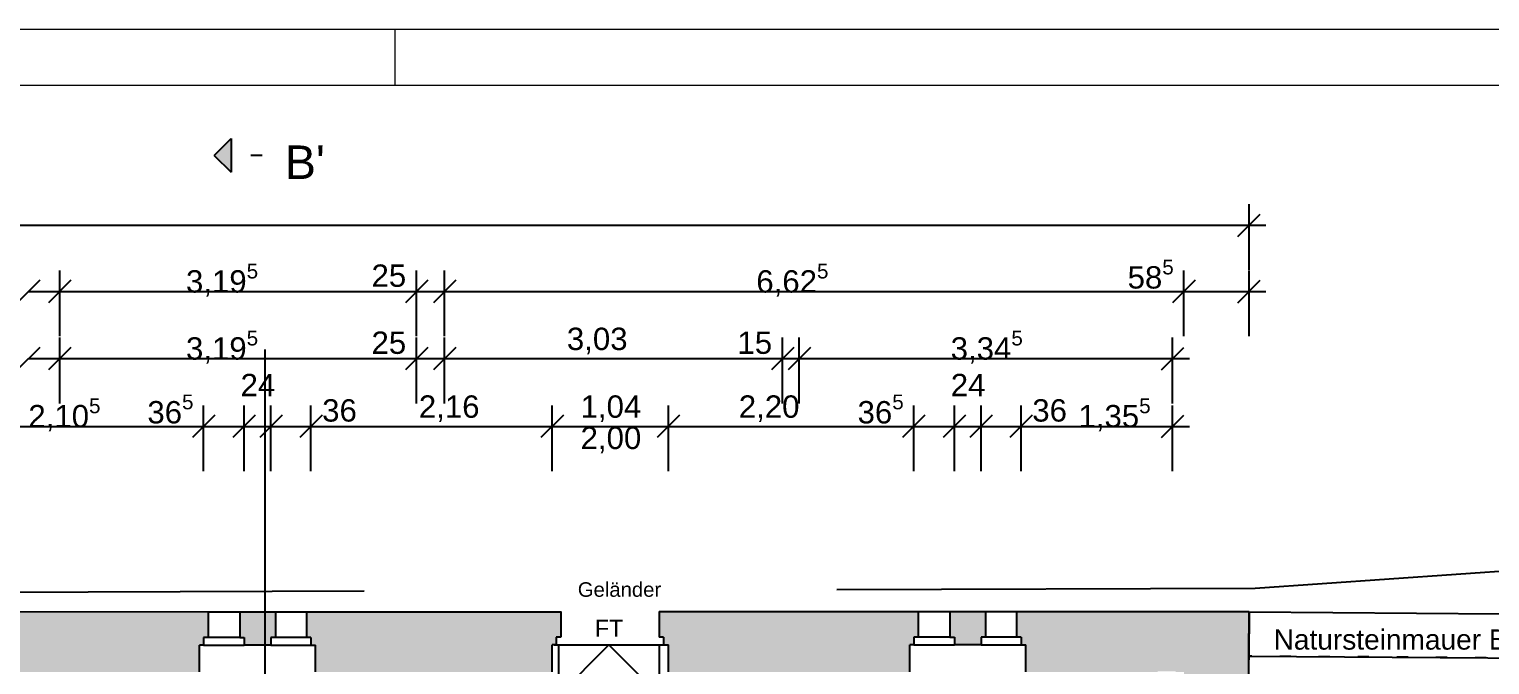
# Model space of a CAD drawing. Header units: centimetres. Extents: x 0 to 44.9, y 0 to 29.7.
# Drawn here: x 19.72 to 32.81, y 24.01 to 29.7 of the extents above; entities that cross this region are included whole.
import ezdxf
from ezdxf.xclip import XClip

# ---------------------------------------------------------------- set-up
doc = ezdxf.new("R2010")
doc.units = ezdxf.units.CM
doc.header["$MEASUREMENT"] = 0
doc.header["$XCLIPFRAME"] = 0
for name, pattern in [('Punktlinie_ eng', [0.025, 0, -0.025]), ('Strichlinie_ lang', [1.058333, 0.635, -0.423333]), ('Strichpunktlinie', [0.670278, 0.352778, -0.176389, 0, -0.141111])]:
    doc.linetypes.add(name, pattern=pattern)
for name, color, linetype in [('A-Bemaßung 1_100', 7, 'Continuous'), ('A-Fenster Türen', 7, 'Continuous'), ('A-Schnittlinien.Marker', 7, 'Continuous'), ('A-Schraffuren', 7, 'Continuous'), ('A-Text', 7, 'Continuous'), ('A-Wand Aussen', 7, 'Continuous'), ('FENSTERRAHMEN', 7, 'Continuous'), ('FENSTERÖFFNUNG', 7, 'Continuous'), ('Layout-Plankopf.Layout', 7, 'Continuous'), ('Layout-Zeichnung.Layout', 7, 'Continuous'), ('Neubau_A-Balkon.Neu', 7, 'Continuous'), ('Neubau_A-Fenster Türen', 7, 'Continuous'), ('Neubau_FENSTERRAHMEN', 7, 'Continuous'), ('Wand', 7, 'Continuous')]:
    doc.layers.add(name, color=color, linetype=linetype)
doc.styles.add('ERSTELLTER_STIL_3', font='')
doc.styles.get('ERSTELLTER_STIL_3').set_extended_font_data('Arial')

# ---------------------------------------------------------------- blocks, each defined once
blk = doc.blocks.new('Planrahmen 25[1]', base_point=(42, 0))
at = {"layer": 'Layout-Plankopf.Layout', "color": 7, "linetype": 'Continuous', "lineweight": 13, "ltscale": 10}
for p, q in [((0, 29.7), (42, 29.7)), ((23, 29.7), (23, 29.2)), ((2, 29.2), (41.5, 29.2))]:
    blk.add_line(p, q, dxfattribs=at)
blk = doc.blocks.new('Zeichnung_2_1', base_point=(5.828, 14.236))
at = {"layer": 'A-Schnittlinien.Marker', "linetype": 'Continuous', "lineweight": 0, "true_color": 0x000000}
blk.add_hatch(color=18, dxfattribs=at).paths.add_polyline_path([(21.383, 28.571), (21.533, 28.421), (21.533, 28.721)])
at = {"layer": 'A-Schraffuren', "linetype": 'Continuous', "lineweight": 13}
for points in [[(21.327, 24.257), (21.327, 24.487), (19.101, 24.49), (19.101, 24.26), (19.141, 24.26), (19.141, 24.19), (19.183, 24.19), (19.183, 23.948), (21.25, 23.948), (21.25, 24.187), (21.287, 24.187), (21.287, 24.257)], [(21.61, 24.257), (21.65, 24.257), (21.65, 24.187), (21.89, 24.187), (21.89, 24.257), (21.93, 24.257), (21.93, 24.487), (21.61, 24.487)], [(22.208, 24.257), (22.248, 24.257), (22.248, 24.187), (22.29, 24.187), (22.29, 23.948), (24.41, 23.948), (24.41, 24.19), (24.446, 24.19), (24.446, 24.26), (24.486, 24.26), (24.486, 24.487), (22.208, 24.487)], [(27.689, 24.26), (27.689, 24.49), (25.368, 24.49), (25.368, 24.26), (25.408, 24.26), (25.408, 24.19), (25.45, 24.19), (25.45, 23.948), (27.612, 23.948), (27.612, 24.19), (27.649, 24.19), (27.649, 24.26)], [(28.292, 24.26), (28.292, 24.49), (27.972, 24.49), (27.972, 24.26), (28.012, 24.26), (28.012, 24.19), (28.252, 24.19), (28.252, 24.26)], [(28.57, 24.49), (28.57, 24.26), (28.61, 24.26), (28.61, 24.19), (28.652, 24.19), (28.652, 23.948), (29.834, 23.948), (29.834, 23.954), (29.994, 23.954), (29.994, 23.948), (30.068, 23.948), (30.068, 23.676), (30.068, 23.165), (30.642, 23.165), (30.652, 24.49), (28.652, 24.49)]]:
    blk.add_hatch(color=9, dxfattribs=at).paths.add_polyline_path(points)
at = {"layer": 'A-Bemaßung 1_100', "color": 7, "linetype": 'Continuous', "lineweight": 25, "ltscale": 10}
for p, q in [((30.652, 27.546), (30.652, 28.134)), ((30.551, 27.846), (30.752, 28.046)), ((5.85, 27.946), (30.652, 27.946)), ((30.652, 27.946), (30.802, 27.946)), ((19.998, 26.952), (19.998, 27.54)), ((23.195, 26.952), (23.195, 27.54)), ((23.445, 26.952), (23.445, 27.54)), ((30.068, 26.952), (30.068, 27.54)), ((30.652, 26.952), (30.652, 27.54)), ((19.819, 27.453), (19.618, 27.252)), ((19.718, 27.352), (19.998, 27.352)), ((20.099, 27.453), (19.898, 27.252)), ((19.998, 27.352), (23.195, 27.352)), ((23.295, 27.453), (23.095, 27.252)), ((23.195, 27.352), (23.445, 27.352)), ((23.545, 27.453), (23.345, 27.252)), ((23.445, 27.352), (30.068, 27.352)), ((30.168, 27.453), (29.967, 27.252)), ((30.068, 27.352), (30.652, 27.352)), ((30.551, 27.252), (30.752, 27.453)), ((30.652, 27.352), (30.802, 27.352)), ((19.819, 26.853), (19.618, 26.652)), ((20.099, 26.853), (19.898, 26.652)), ((19.998, 26.352), (19.998, 26.94)), ((23.295, 26.853), (23.095, 26.652)), ((23.195, 26.352), (23.195, 26.94)), ((23.545, 26.853), (23.345, 26.652)), ((23.445, 26.352), (23.445, 26.94)), ((26.573, 26.853), (26.373, 26.652)), ((26.473, 26.352), (26.473, 26.94)), ((26.723, 26.853), (26.523, 26.652)), ((26.623, 26.352), (26.623, 26.94)), ((29.867, 26.652), (30.068, 26.853)), ((29.967, 26.352), (29.967, 26.94)), ((19.718, 26.752), (19.998, 26.752)), ((19.998, 26.752), (23.195, 26.752)), ((23.195, 26.752), (23.445, 26.752)), ((23.445, 26.752), (26.473, 26.752)), ((26.473, 26.752), (26.623, 26.752)), ((26.623, 26.752), (29.967, 26.752)), ((29.967, 26.752), (30.118, 26.752)), ((21.287, 25.746), (21.287, 26.334)), ((21.65, 25.746), (21.65, 26.334)), ((21.89, 25.746), (21.89, 26.334)), ((22.248, 25.746), (22.248, 26.334)), ((24.41, 25.746), (24.41, 26.334)), ((25.45, 25.746), (25.45, 26.334)), ((27.649, 25.746), (27.649, 26.334)), ((28.012, 25.746), (28.012, 26.334)), ((28.252, 25.746), (28.252, 26.334)), ((28.61, 25.746), (28.61, 26.334)), ((29.967, 25.746), (29.967, 26.334)), ((21.387, 26.246), (21.187, 26.046)), ((21.75, 26.246), (21.55, 26.046)), ((21.99, 26.246), (21.79, 26.046)), ((22.349, 26.246), (22.148, 26.046)), ((24.51, 26.246), (24.309, 26.046)), ((25.55, 26.246), (25.349, 26.046)), ((27.749, 26.246), (27.548, 26.046)), ((28.112, 26.246), (27.912, 26.046)), ((28.352, 26.246), (28.152, 26.046)), ((28.71, 26.246), (28.51, 26.046)), ((29.867, 26.046), (30.068, 26.246)), ((19.183, 26.146), (21.287, 26.146)), ((21.287, 26.146), (21.65, 26.146)), ((21.65, 26.146), (21.89, 26.146)), ((21.89, 26.146), (22.248, 26.146)), ((22.248, 26.146), (24.41, 26.146)), ((24.41, 26.146), (25.45, 26.146)), ((25.45, 26.146), (27.649, 26.146)), ((27.649, 26.146), (28.012, 26.146)), ((28.012, 26.146), (28.252, 26.146)), ((28.252, 26.146), (28.61, 26.146)), ((28.61, 26.146), (29.967, 26.146)), ((29.967, 26.146), (30.118, 26.146))]:
    blk.add_line(p, q, dxfattribs=at)
at = {"layer": 'A-Schnittlinien.Marker', "color": 7, "linetype": 'Continuous', "lineweight": 25, "ltscale": 10}
for p, q in [((21.383, 28.571), (21.533, 28.721)), ((21.533, 28.721), (21.533, 28.421)), ((21.383, 28.571), (21.533, 28.421))]:
    blk.add_line(p, q, dxfattribs=at)
at = {"layer": 'A-Schnittlinien.Marker', "color": 7, "linetype": 'Strichpunktlinie', "lineweight": 25, "ltscale": 10, "flags": 128}
blk.add_lwpolyline([(21.533, 10.004), (21.837, 10.004), (21.837, 28.571), (21.533, 28.571)], dxfattribs=at)
at = {"layer": 'A-Wand Aussen', "color": 7, "linetype": 'Continuous', "lineweight": 25, "ltscale": 10, "flags": 128}
blk.add_lwpolyline([(33.651, 24.46), (30.652, 24.482), (30.649, 24.09), (33.648, 24.068)], dxfattribs=at)
at = {"layer": 'FENSTERRAHMEN', "color": 7, "linetype": 'Continuous', "lineweight": 25, "ltscale": 10}
for p, q in [((21.61, 24.257), (21.327, 24.257)), ((22.208, 24.257), (21.93, 24.257)), ((27.972, 24.26), (27.689, 24.26)), ((28.57, 24.26), (28.292, 24.26)), ((21.287, 24.187), (21.65, 24.187)), ((21.89, 24.187), (22.248, 24.187)), ((27.649, 24.19), (28.012, 24.19)), ((28.252, 24.19), (28.61, 24.19))]:
    blk.add_line(p, q, dxfattribs=at)
at = {"layer": 'FENSTERÖFFNUNG', "color": 7, "linetype": 'Continuous', "lineweight": 25, "ltscale": 10}
for p, q in [((21.327, 24.487), (21.61, 24.487)), ((21.93, 24.487), (22.208, 24.487)), ((27.689, 24.49), (27.972, 24.49)), ((28.292, 24.49), (28.57, 24.49))]:
    blk.add_line(p, q, dxfattribs=at)
at = {"layer": 'Layout-Zeichnung.Layout', "color": 7, "linetype": 'Strichlinie_ lang', "lineweight": 25, "ltscale": 10}
for p, q in [((30.708, 24.698), (34.536, 24.964)), ((5.793, 24.621), (30.708, 24.698))]:
    blk.add_line(p, q, dxfattribs=at)
at = {"layer": 'Neubau_A-Balkon.Neu', "color": 7, "linetype": 'Punktlinie_ eng', "lineweight": 25, "ltscale": 10, "flags": 128}
blk.add_lwpolyline([(30.597, 17.113), (33.597, 17.09), (33.648, 24.068), (30.649, 24.09)], close=True, dxfattribs=at)
at = {"layer": 'Neubau_A-Fenster Türen', "color": 7, "linetype": 'Continuous', "lineweight": 25, "ltscale": 10, "flags": 128}
blk.add_lwpolyline([(25.368, 24.19), (25.368, 23.74), (24.918, 24.19), (24.468, 23.74), (24.468, 24.19)], dxfattribs=at)
at = {"layer": 'Neubau_FENSTERRAHMEN', "color": 7, "linetype": 'Continuous', "lineweight": 25, "ltscale": 10}
blk.add_line((24.428, 24.19), (25.408, 24.19), dxfattribs=at)
at = {"layer": 'Wand', "color": 7, "linetype": 'Continuous', "lineweight": 25, "ltscale": 10}
for p, q in [((19.101, 24.49), (21.327, 24.487)), ((21.327, 24.487), (21.327, 24.257)), ((21.61, 24.487), (21.93, 24.487)), ((21.61, 24.487), (21.61, 24.257)), ((21.93, 24.487), (21.93, 24.257)), ((22.208, 24.487), (24.486, 24.487)), ((22.208, 24.487), (22.208, 24.257)), ((24.486, 24.49), (24.486, 24.26)), ((25.368, 24.49), (27.689, 24.49)), ((25.368, 24.49), (25.368, 24.26)), ((27.689, 24.49), (27.689, 24.26)), ((27.972, 24.49), (28.292, 24.49)), ((27.972, 24.49), (27.972, 24.26)), ((28.292, 24.49), (28.292, 24.26)), ((28.57, 24.49), (30.652, 24.49)), ((28.57, 24.49), (28.57, 24.26)), ((30.618, 20.076), (30.652, 24.49)), ((21.327, 24.257), (21.287, 24.257)), ((21.287, 24.257), (21.287, 24.187)), ((21.61, 24.257), (21.65, 24.257)), ((21.65, 24.257), (21.65, 24.187)), ((21.93, 24.257), (21.89, 24.257)), ((21.89, 24.257), (21.89, 24.187)), ((22.248, 24.257), (22.208, 24.257)), ((22.248, 24.257), (22.248, 24.187)), ((24.486, 24.26), (24.446, 24.26)), ((24.446, 24.26), (24.446, 24.19)), ((25.408, 24.26), (25.368, 24.26)), ((25.408, 24.26), (25.408, 24.19)), ((27.689, 24.26), (27.649, 24.26)), ((27.649, 24.26), (27.649, 24.19)), ((27.972, 24.26), (28.012, 24.26)), ((28.012, 24.26), (28.012, 24.19)), ((28.292, 24.26), (28.252, 24.26)), ((28.252, 24.26), (28.252, 24.19)), ((28.61, 24.26), (28.57, 24.26)), ((28.61, 24.26), (28.61, 24.19)), ((21.287, 24.187), (21.25, 24.187)), ((21.25, 23.948), (21.25, 24.187)), ((21.89, 24.187), (21.65, 24.187)), ((22.248, 24.187), (22.29, 24.187)), ((22.29, 23.948), (22.29, 24.187)), ((24.446, 24.19), (24.41, 24.19)), ((24.41, 23.948), (24.41, 24.19)), ((25.408, 24.19), (25.45, 24.19)), ((25.45, 23.948), (25.45, 24.19)), ((27.649, 24.19), (27.612, 24.19)), ((27.612, 23.948), (27.612, 24.19)), ((28.252, 24.19), (28.012, 24.19)), ((28.61, 24.19), (28.652, 24.19)), ((28.652, 23.948), (28.652, 24.19))]:
    blk.add_line(p, q, dxfattribs=at)
at = {"layer": 'A-Bemaßung 1_100', "color": 7, "linetype": 'Continuous', "lineweight": 25, "char_height": 0.2, "attachment_point": 7, "style": 'ERSTELLTER_STIL_3'}
for s, insert in [('\\A1;{\\pql;\\fArial|b0|i0|c0|p38;58\\fArial|b0|i0|c0|p38;\\A1{\\H.66x;\\S5^  ;}}', (29.564, 27.321)), ('\\A1;{\\pql;\\fArial|b0|i0|c0|p38;3,19\\fArial|b0|i0|c0|p38;\\A1{\\H.66x;\\S5^  ;}}', (21.129, 27.285)), ('\\A1;{\\pql;\\fArial|b0|i0|c0|p38;6,62\\fArial|b0|i0|c0|p38;\\A1{\\H.66x;\\S5^  ;}}', (26.238, 27.285)), ('\\A1;{\\pql;\\fArial|b0|i0|c0|p38;3,19\\fArial|b0|i0|c0|p38;\\A1{\\H.66x;\\S5^  ;}}', (21.129, 26.685)), ('\\A1;{\\pql;\\fArial|b0|i0|c0|p38;3,34\\fArial|b0|i0|c0|p38;\\A1{\\H.66x;\\S5^  ;}}', (27.979, 26.685)), ('\\A1;{\\pql;\\fArial|b0|i0|c0|p38;36\\fArial|b0|i0|c0|p38;\\A1{\\H.66x;\\S5^  ;}}', (20.783, 26.114)), ('\\A1;{\\pql;\\fArial|b0|i0|c0|p38;36\\fArial|b0|i0|c0|p38;\\A1{\\H.66x;\\S5^  ;}}', (27.145, 26.114)), ('\\A1;{\\pql;\\fArial|b0|i0|c0|p38;2,10\\fArial|b0|i0|c0|p38;\\A1{\\H.66x;\\S5^  ;}}', (19.717, 26.079)), ('\\A1;{\\pql;\\fArial|b0|i0|c0|p38;1,35\\fArial|b0|i0|c0|p38;\\A1{\\H.66x;\\S5^  ;}}', (29.124, 26.079))]:
    blk.add_mtext(s, dxfattribs=dict(at, insert=insert))
for s, insert, width in [('\\A1;{\\pql;\\fArial|b0|i0|c0|p38;25}', (22.791, 27.392), 0.30354), ('\\A1;{\\pql;\\fArial|b0|i0|c0|p38;25}', (22.791, 26.792), 0.30354), ('\\A1;{\\pql;\\fArial|b0|i0|c0|p38;3,03}', (24.541, 26.792), 0.53212), ('\\A1;{\\pql;\\fArial|b0|i0|c0|p38;15}', (26.069, 26.792), 0.30354), ('\\A1;{\\pql;\\fArial|b0|i0|c0|p38;24}', (21.618, 26.416), 0.30354), ('\\A1;{\\pql;\\fArial|b0|i0|c0|p38;24}', (27.98, 26.416), 0.30354), ('\\A1;{\\pql;\\fArial|b0|i0|c0|p38;36}', (22.349, 26.186), 0.30354), ('\\A1;{\\pql;\\fArial|b0|i0|c0|p38;2,16}', (23.215, 26.186), 0.53212), ('\\A1;{\\pql;\\fArial|b0|i0|c0|p38;1,04}', (24.664, 26.186), 0.53212), ('\\A1;{\\pql;\\fArial|b0|i0|c0|p38;2,20}', (26.081, 26.186), 0.53212), ('\\A1;{\\pql;\\fArial|b0|i0|c0|p38;36}', (28.71, 26.186), 0.30354), ('\\A1;{\\pql;\\fArial|b0|i0|c0|p38;2,00}', (24.664, 25.906), 0.53212)]:
    blk.add_mtext(s, dxfattribs=dict(at, insert=insert, width=width))
at = {"layer": 'A-Fenster Türen', "color": 7, "linetype": 'Continuous', "lineweight": 25, "attachment_point": 1, "style": 'ERSTELLTER_STIL_3'}
for s, insert, char_height in [('\\A1;{\\pql;\\fArial|b0|i0|c0|p38;Geländer}', (24.639, 24.751), 0.13), ('\\A1;{\\pql;\\fArial|b0|i0|c0|p38;FT}', (24.791, 24.415), 0.15)]:
    blk.add_mtext(s, dxfattribs=dict(at, insert=insert, char_height=char_height))
at = {"layer": 'A-Schnittlinien.Marker', "color": 7, "linetype": 'Continuous', "lineweight": 25, "insert": (22.014, 28.66), "char_height": 0.3, "attachment_point": 1, "style": 'ERSTELLTER_STIL_3'}
blk.add_mtext("\\A1;{\\pql;\\fArial|b0|i0|c0|p38;B\\fArial|b0|i0|c0|p38;'}", dxfattribs=at)
at = {"layer": 'A-Text', "color": 7, "linetype": 'Continuous', "lineweight": 25, "insert": (30.872, 24.094), "char_height": 0.18, "attachment_point": 7, "style": 'ERSTELLTER_STIL_3'}
blk.add_mtext('\\A1;{\\pql;\\fArial|b0|i0|c0|p38;Natursteinmauer Bestand\\fArial|b0|i0|c0|p38;/ Ergänzung}', dxfattribs=at)

msp = doc.modelspace()

# ---------------------------------------------------------------- block references
at = {"layer": 'Layout-Plankopf.Layout', "color": 7, "linetype": 'Continuous', "lineweight": 18, "ltscale": 10}
msp.add_blockref('Planrahmen 25[1]', (42, 0), dxfattribs=at)

# ---------------------------------------------------------------- next in the draw order: block references
at = {"layer": 'Layout-Zeichnung.Layout', "color": 7, "linetype": 'Continuous', "lineweight": 13, "ltscale": 10}
ref = msp.add_blockref('Zeichnung_2_1', (5.828, 14.236), dxfattribs=at)
XClip(ref).set_block_clipping_path([(2.0016751041, 6.1420898048), (31.8145969295, 6.1420898048), (31.8145969295, 13.7749383334), (35.6, 13.7749383334), (35.6, 28.8042202536), (2.0016751041, 28.8042202536)])

doc.saveas('drawing.dxf')
